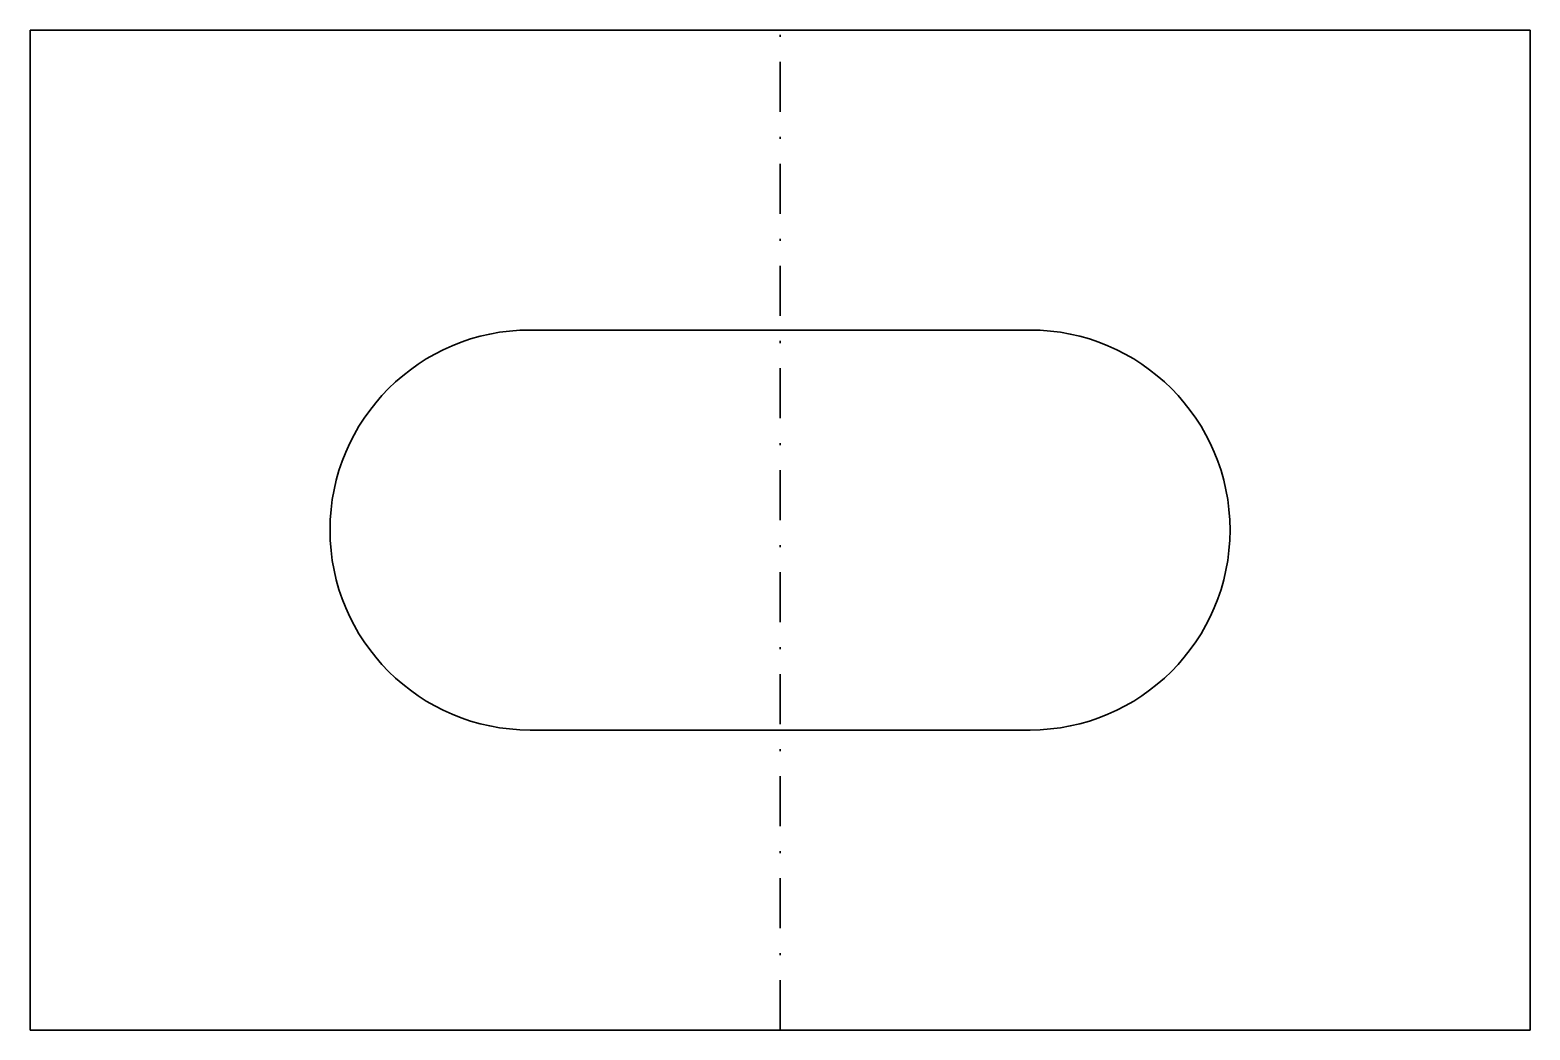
# Model space of a CAD drawing. Header units: millimetres. Extents: x -75 to 0, y 0 to 50.
import ezdxf

# ---------------------------------------------------------------- set-up
doc = ezdxf.new("R2010")
doc.units = ezdxf.units.MM
doc.header["$LTSCALE"] = 5
doc.linetypes.add('AUSGEZOGEN', pattern=[0])
doc.linetypes.add('DASHDOT', pattern=[1, 0.5, -0.25, 0, -0.25])
doc.layers.add('2', color=7, linetype='Continuous')

msp = doc.modelspace()

# ---------------------------------------------------------------- linework, layer by layer
at = {"layer": '2', "color": 7, "linetype": 'AUSGEZOGEN', "lineweight": 35}
for p, q in [((-75, 50), (0, 50)), ((-75, 0), (-75, 50)), ((0, 50), (0, 0)), ((-50, 35), (-25, 35)), ((-50, 15), (-25, 15)), ((0, 0), (-75, 0))]:
    msp.add_line(p, q, dxfattribs=at)
at = {"layer": '2', "color": 7, "linetype": 'DASHDOT', "lineweight": 35}
msp.add_line((-37.5, 0), (-37.5, 50), dxfattribs=at)
at = {"layer": '2', "color": 7, "linetype": 'AUSGEZOGEN', "lineweight": 35}
for centre, start, end in [((-50, 25), 90, 270), ((-25, 25), 270, 90)]:
    msp.add_arc(centre, 10, start, end, dxfattribs=at)

doc.saveas('drawing.dxf')
